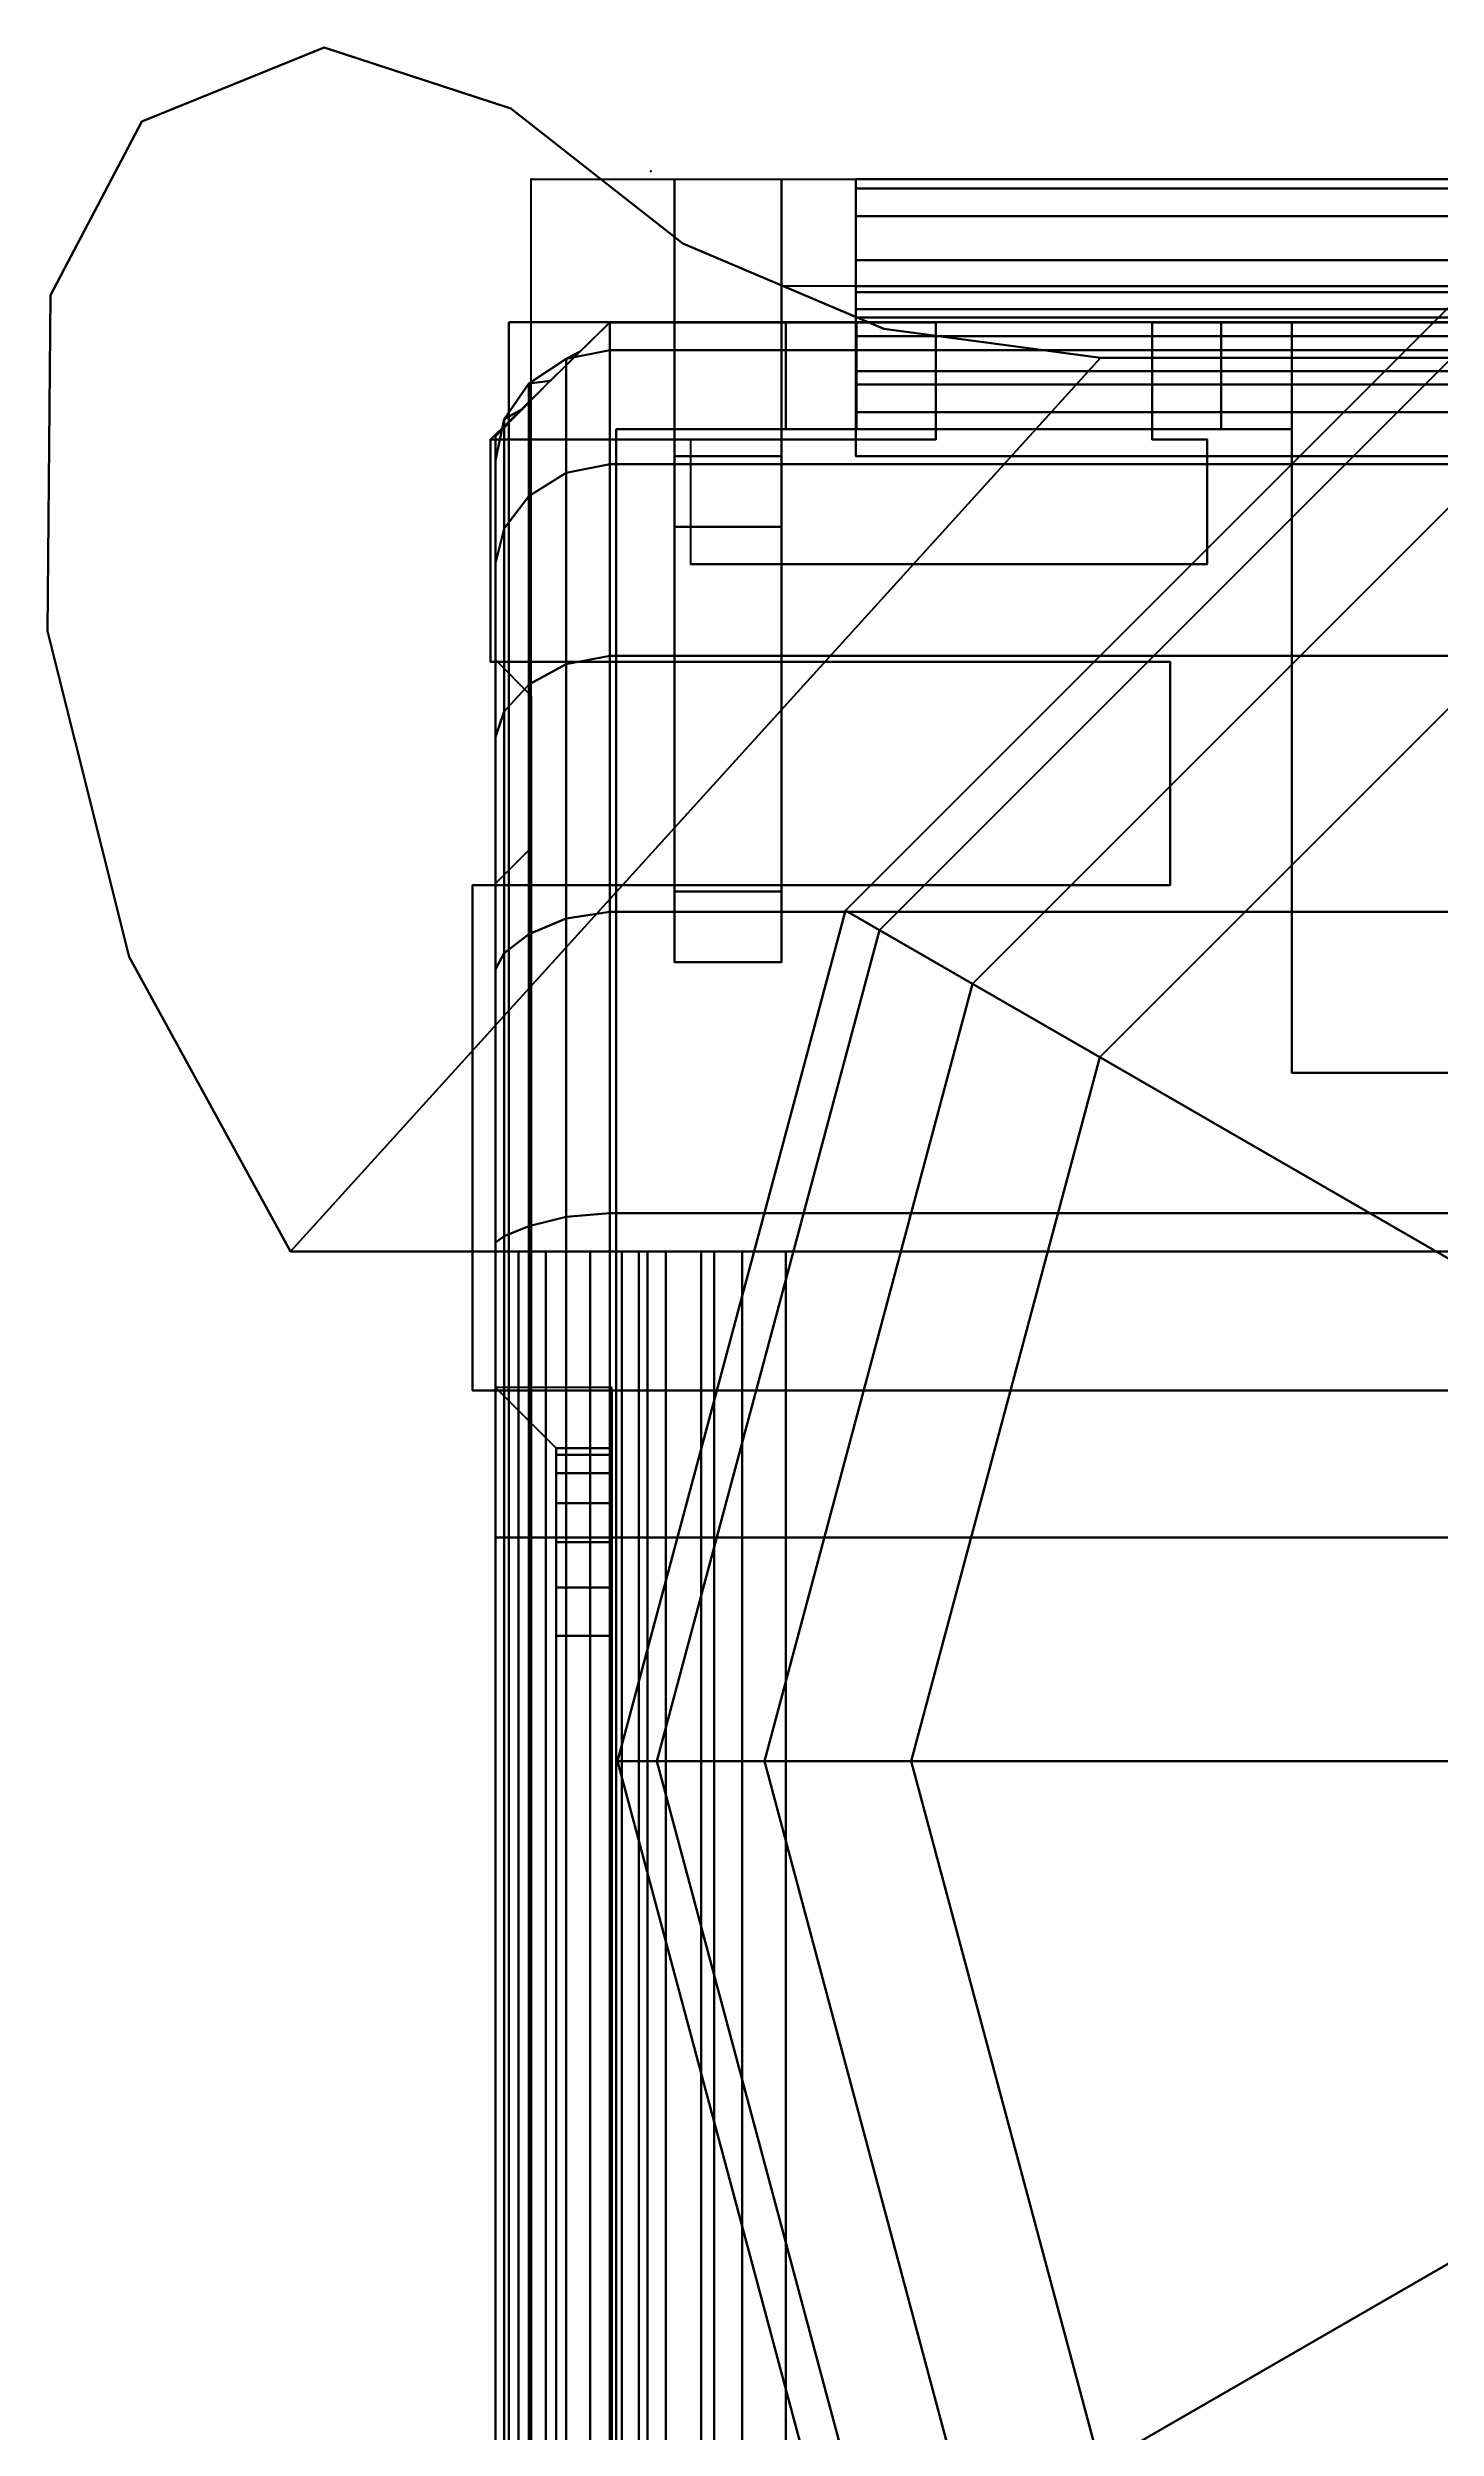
# Model space of a CAD drawing. Extents: x -170 to 1783, y -20 to 1205.
# Drawn here: x 379.971 to 380.748, y 357.378 to 358.71 of the extents above; entities that cross this region are included whole.
import ezdxf
from ezdxf.enums import TextEntityAlignment as Align

# ---------------------------------------------------------------- set-up
doc = ezdxf.new("R2010")
doc.units = 0
doc.header["$LTSCALE"] = 96
doc.header["$MEASUREMENT"] = 0
for name, color, linetype in [('A-FURN-3-PANEL-GLIDE', 7, 'Continuous'), ('A-FURN-3-PANEL-RACE', 7, 'Continuous'), ('A-FURN-3-PANEL-SIDE1', 7, 'Continuous'), ('A-FURN-3-PANEL-SIDE2', 7, 'Continuous'), ('A-FURN-3-PANEL-TOPCAP', 7, 'Continuous'), ('A-FURN-3-PANEL-TRIM', 7, 'Continuous'), ('A-FURN-P-PNLS', 7, 'Continuous'), ('MAIN_PANEL', 7, 'Continuous'), ('MAIN_PANEL_COMP', 7, 'Continuous')]:
    doc.layers.add(name, color=color, linetype=linetype)

# ---------------------------------------------------------------- blocks, each defined once
blk = doc.blocks.new('EC-EFN-456')
at = {"layer": 'A-FURN-3-PANEL-GLIDE', "color": 20, "linetype": 'Continuous'}
for points in [[(46.6501, 1.8052, 0.2464), (46.6391, 1.8242, 0.1642), (47.115, 1.9517, 0.1642), (47.115, 1.9297, 0.2464)], [(46.6391, 1.8242, 0.1642), (46.6501, 1.8052, 0.0821), (47.115, 1.9297, 0.0821), (47.115, 1.9517, 0.1642)], [(47.115, 1.9297, 0.2464), (47.115, 1.9517, 0.1642), (47.5909, 1.8242, 0.1642), (47.5799, 1.8052, 0.2464)], [(47.115, 1.9517, 0.1642), (47.115, 1.9297, 0.0821), (47.5799, 1.8052, 0.0821), (47.5909, 1.8242, 0.1642)], [(46.6802, 1.7531, 0.3065), (46.6501, 1.8052, 0.2464), (47.115, 1.9297, 0.2464), (47.115, 1.8696, 0.3065)], [(46.6501, 1.8052, 0.0821), (46.6802, 1.7531, 0.022), (47.115, 1.8696, 0.022), (47.115, 1.9297, 0.0821)], [(47.115, 1.8696, 0.3065), (47.115, 1.9297, 0.2464), (47.5799, 1.8052, 0.2464), (47.5498, 1.7531, 0.3065)], [(47.115, 1.9297, 0.0821), (47.115, 1.8696, 0.022), (47.5498, 1.7531, 0.022), (47.5799, 1.8052, 0.0821)], [(46.7213, 1.682, 0.3285), (46.6802, 1.7531, 0.3065), (47.115, 1.8696, 0.3065), (47.115, 1.7875, 0.3285)], [(46.6802, 1.7531, 0.022), (46.7213, 1.682), (47.115, 1.7875), (47.115, 1.8696, 0.022)], [(47.115, 1.7875, 0.3285), (47.115, 1.8696, 0.3065), (47.5498, 1.7531, 0.3065), (47.5088, 1.682, 0.3285)], [(47.115, 1.8696, 0.022), (47.115, 1.7875), (47.5088, 1.682), (47.5498, 1.7531, 0.022)], [(47.5799, 1.8052, 0.2464), (47.5909, 1.8242, 0.1642), (47.9392, 1.4759, 0.1642), (47.9202, 1.4649, 0.2464)], [(47.5909, 1.8242, 0.1642), (47.5799, 1.8052, 0.0821), (47.9202, 1.4649, 0.0821), (47.9392, 1.4759, 0.1642)], [(47.5498, 1.7531, 0.3065), (47.5799, 1.8052, 0.2464), (47.9202, 1.4649, 0.2464), (47.8681, 1.4348, 0.3065)], [(47.5799, 1.8052, 0.0821), (47.5498, 1.7531, 0.022), (47.8681, 1.4348, 0.022), (47.9202, 1.4649, 0.0821)], [(47.0138, 1.1754, 0.3285), (46.7213, 1.682, 0.3285), (47.115, 1.7875, 0.3285), (47.115, 1.2025, 0.3285)], [(47.115, 1.2025, 0.3285), (47.115, 1.7875, 0.3285), (47.5088, 1.682, 0.3285), (47.2163, 1.1754, 0.3285)], [(47.5088, 1.682, 0.3285), (47.5498, 1.7531, 0.3065), (47.8681, 1.4348, 0.3065), (47.797, 1.3937, 0.3285)], [(47.5498, 1.7531, 0.022), (47.5088, 1.682), (47.797, 1.3937), (47.8681, 1.4348, 0.022)], [(46.9396, 1.1013, 0.3285), (46.433, 1.3937, 0.3285), (46.7213, 1.682, 0.3285), (47.0138, 1.1754, 0.3285)], [(47.2163, 1.1754, 0.3285), (47.5088, 1.682, 0.3285), (47.797, 1.3937, 0.3285), (47.2904, 1.1013, 0.3285)]]:
    blk.add_3dface(points, dxfattribs=at)
at = {"layer": 'A-FURN-3-PANEL-GLIDE', "color": 20, "linetype": 'Continuous', "invisible_edges": 12}
for points in [[(47.115, 1), (47.115, 1.7875), (46.7213, 1.682)], [(47.115, 1), (47.5088, 1.682), (47.115, 1.7875)], [(47.115, 1), (46.7213, 1.682), (46.433, 1.3937)], [(47.115, 1), (47.797, 1.3937), (47.5088, 1.682)]]:
    blk.add_3dface(points, dxfattribs=at)
at = {"layer": 'A-FURN-3-PANEL-RACE', "color": 40, "linetype": 'Continuous'}
for points, invisible_edges in [([(0.08, 2.0125, 3.515), (0.08, 2.0125, 0.3963), (47.92, 2.0125, 0.3963), (47.92, 2.0125, 3.515)], 8), ([(0.5, 1.5745, 0.3963), (47.5, 1.5745, 0.3963), (0.08, 2.0125, 0.3963), (0.08, 1.5745, 0.3963)], 3), ([(47.5, 1.5745, 0.3963), (47.92, 1.5745, 0.3963), (47.92, 2.0125, 0.3963), (0.08, 2.0125, 0.3963)], 8), ([(0.6, 2.0125, 4.0847), (0.6, 2.0125, 3.515), (47.4, 2.0125, 3.515), (47.4, 2.0125, 4.0847)], 2), ([(47.4, 1.9525, 3.515), (47.4, 1.9525, 4.0847), (47.4, 2.0125, 4.0847), (47.4, 2.0125, 3.515)], 2), ([(47.86, 1.9525, 3.515), (47.4, 1.9525, 3.515), (47.4, 2.0125, 3.515), (47.92, 2.0125, 3.515)], 8), ([(47.4, 1.9493, 4.1093), (47.4, 2.0072, 4.1248), (47.4, 2.0125, 4.0847), (47.4, 1.9525, 4.0847)], 5), ([(47.86, 1.5745, 3.515), (47.86, 1.9525, 3.515), (47.92, 2.0125, 3.515), (47.92, 1.5745, 3.515)], 2), ([(47.92, 1.8575, 3.1951), (47.92, 2.0125, 3.515), (47.92, 2.0125, 0.3963), (47.92, 1.8575, 1.4986)], 5), ([(47.92, 1.8181, 1.4986), (47.92, 1.8575, 1.4986), (47.92, 2.0125, 0.3963), (47.92, 1.5745, 0.3963)], 10), ([(47.92, 1.5745, 3.245), (47.92, 1.5745, 3.515), (47.92, 2.0125, 3.515), (47.92, 1.8575, 3.1951)], 4), ([(47.4, 1.9398, 4.1322), (47.4, 1.9918, 4.1622), (47.4, 2.0072, 4.1248), (47.4, 1.9493, 4.1093)], 5), ([(47.4, 1.9247, 4.1519), (47.4, 1.9671, 4.1943), (47.4, 1.9918, 4.1622), (47.4, 1.9398, 4.1322)], 5), ([(47.4, 1.905, 4.1669), (47.4, 1.935, 4.2189), (47.4, 1.9671, 4.1943), (47.4, 1.9247, 4.1519)], 5), ([(47.86, 1.9525, 0.4563), (0.14, 1.9525, 0.4563), (0.14, 1.9525, 3.515), (47.86, 1.9525, 3.515)], 4), ([(0.5, 1.5745, 0.4563), (0.14, 1.5745, 0.4563), (0.14, 1.9525, 0.4563), (47.5, 1.5745, 0.4563)], 12), ([(47.5, 1.5745, 0.4563), (0.14, 1.9525, 0.4563), (47.86, 1.9525, 0.4563), (47.86, 1.5745, 0.4563)], 1), ([(47.4, 1.9525, 3.515), (0.6, 1.9525, 3.515), (0.6, 1.9525, 4.0847), (47.4, 1.9525, 4.0847)], 1), ([(47.86, 1.9525, 0.4563), (47.86, 1.9525, 3.515), (47.86, 1.8575, 3.1951), (47.86, 1.8575, 1.4986)], 10), ([(47.86, 1.5745, 0.4563), (47.86, 1.9525, 0.4563), (47.86, 1.8575, 1.4986), (47.86, 1.8181, 1.4986)], 10), ([(47.86, 1.8575, 3.1951), (47.86, 1.9525, 3.515), (47.86, 1.5745, 3.515), (47.86, 1.5745, 3.245)], 1), ([(47.4, 1.8821, 4.1764), (47.4, 1.8976, 4.2344), (47.4, 1.935, 4.2189), (47.4, 1.905, 4.1669)], 5), ([(47.4, 1.8575, 4.1797), (47.4, 1.8575, 4.2397), (47.4, 1.8976, 4.2344), (47.4, 1.8821, 4.1764)], 4), ([(47.86, 1.5745, 1.7894), (47.86, 1.5745, 0.4563), (47.86, 1.8181, 1.4986), (47.86, 1.614, 1.7894)], 2), ([(47.92, 1.614, 1.7894), (47.92, 1.8181, 1.4986), (47.92, 1.5745, 0.3963), (47.92, 1.5745, 1.7894)], 2), ([(47.5, 1.2625, 0.3963), (47.5, 1.5745, 0.3963), (0.5, 1.5745, 0.3963), (45.902, 1.2625, 0.3963)], 6), ([(47.5, 1.2625, 0.4563), (45.902, 1.2625, 0.4563), (0.5, 1.5745, 0.4563), (47.5, 1.5745, 0.4563)], 6), ([(47.5, 1.5745, 0.3963), (47.5, 1.5745, 0.4563), (47.86, 1.5745, 0.4563), (47.92, 1.5745, 0.3963)], 4), ([(47.92, 1.5745, 0.3963), (47.86, 1.5745, 0.4563), (47.86, 1.5745, 1.7894), (47.92, 1.5745, 1.7894)], 1)]:
    blk.add_3dface(points, dxfattribs=dict(at, invisible_edges=invisible_edges))
for points in [[(0.6, 2.0072, 4.1248), (0.6, 2.0125, 4.0847), (47.4, 2.0125, 4.0847), (47.4, 2.0072, 4.1248)], [(0.6, 1.9918, 4.1622), (0.6, 2.0072, 4.1248), (47.4, 2.0072, 4.1248), (47.4, 1.9918, 4.1622)], [(0.6, 1.9671, 4.1943), (0.6, 1.9918, 4.1622), (47.4, 1.9918, 4.1622), (47.4, 1.9671, 4.1943)], [(0.6, 1.935, 4.2189), (0.6, 1.9671, 4.1943), (47.4, 1.9671, 4.1943), (47.4, 1.935, 4.2189)], [(47.4, 1.9493, 4.1093), (47.4, 1.9525, 4.0847), (0.6, 1.9525, 4.0847), (0.6, 1.9493, 4.1093)], [(47.4, 1.9398, 4.1322), (47.4, 1.9493, 4.1093), (0.6, 1.9493, 4.1093), (0.6, 1.9398, 4.1322)], [(47.4, 1.9247, 4.1519), (47.4, 1.9398, 4.1322), (0.6, 1.9398, 4.1322), (0.6, 1.9247, 4.1519)], [(0.6, 1.8976, 4.2344), (0.6, 1.935, 4.2189), (47.4, 1.935, 4.2189), (47.4, 1.8976, 4.2344)], [(47.4, 1.905, 4.1669), (47.4, 1.9247, 4.1519), (0.6, 1.9247, 4.1519), (0.6, 1.905, 4.1669)], [(47.4, 1.8821, 4.1764), (47.4, 1.905, 4.1669), (0.6, 1.905, 4.1669), (0.6, 1.8821, 4.1764)], [(0.6, 1.8575, 4.2397), (0.6, 1.8976, 4.2344), (47.4, 1.8976, 4.2344), (47.4, 1.8575, 4.2397)], [(47.4, 1.8575, 4.1797), (47.4, 1.8821, 4.1764), (0.6, 1.8821, 4.1764), (0.6, 1.8575, 4.1797)], [(0.6, 1.8575, 4.1797), (0.6, 1.8575, 4.2397), (47.4, 1.8575, 4.2397), (47.4, 1.8575, 4.1797)], [(47.86, 1.8575, 1.4986), (47.86, 1.8575, 3.1951), (47.92, 1.8575, 3.1951), (47.92, 1.8575, 1.4986)], [(47.92, 1.8181, 1.4986), (47.86, 1.8181, 1.4986), (47.86, 1.8575, 1.4986), (47.92, 1.8575, 1.4986)], [(47.86, 1.8575, 3.1951), (47.86, 1.5745, 3.245), (47.92, 1.5745, 3.245), (47.92, 1.8575, 3.1951)], [(47.92, 1.614, 1.7894), (47.86, 1.614, 1.7894), (47.86, 1.8181, 1.4986), (47.92, 1.8181, 1.4986)], [(47.92, 1.5745, 1.7894), (47.86, 1.5745, 1.7894), (47.86, 1.614, 1.7894), (47.92, 1.614, 1.7894)], [(47.5, 1.2625, 0.3963), (47.5, 1.2625, 0.4563), (47.5, 1.5745, 0.4563), (47.5, 1.5745, 0.3963)], [(47.86, 1.5745, 3.245), (47.86, 1.5745, 3.515), (47.92, 1.5745, 3.515), (47.92, 1.5745, 3.245)]]:
    blk.add_3dface(points, dxfattribs=at)
at = {"layer": 'A-FURN-3-PANEL-SIDE1', "color": 7, "linetype": 'Continuous'}
for points in [[(47.3224, 1.955, 55.7401), (47.3228, 0.045, 55.7401), (0.6776, 0.045, 55.7401), (0.6776, 1.955, 55.7401)], [(47.3224, 0.045, 4.2397), (47.3224, 1.955, 4.2397), (0.6776, 1.955, 4.2397), (0.6776, 0.045, 4.2397)], [(47.3228, 0.045, 55.7401), (47.3224, 1.955, 55.7401), (47.3224, 1.955, 4.2397), (47.3224, 0.045, 4.2397)]]:
    blk.add_3dface(points, dxfattribs=at)
at = {"layer": 'A-FURN-3-PANEL-SIDE2', "color": 7, "linetype": 'Continuous'}
blk.add_3dface([(0.6776, 1.955, 55.7401), (0.6776, 1.955, 4.2397), (47.3224, 1.955, 4.2397), (47.3224, 1.955, 55.7401)], dxfattribs=at)
at = {"layer": 'A-FURN-3-PANEL-TOPCAP', "color": 60, "linetype": 'Continuous'}
for points, invisible_edges in [([(0.76, 2.02, 56.286), (0.76, 2.02, 56.161), (47.24, 2.02, 56.161), (47.24, 2.02, 56.286)], 5), ([(47.24, 2, 56.141), (47.24, 2.02, 56.161), (0.76, 2.02, 56.161), (0.76, 2, 56.141)], 5), ([(47.24, 2.02, 56.036), (47.24, 2, 56.056), (0.76, 2, 56.056), (0.76, 2.02, 56.036)], 5), ([(0.76, 2.02, 56.036), (0.815, 2.02, 55.7741), (47.185, 2.02, 55.7741), (47.24, 2.02, 56.036)], 5), ([(47.185, 2.02, 55.7741), (0.815, 2.02, 55.7741), (0.815, 1.986, 55.7401), (47.185, 1.986, 55.7401)], 10), ([(47.185, 2.02, 55.7741), (47.185, 1.986, 55.7401), (47.2122, 1.986, 55.7365), (47.221, 2.02, 55.7693)], 5), ([(47.185, 2.02, 55.7741), (47.221, 2.02, 55.7693), (47.3404, 2.02, 56.0218), (47.24, 2.02, 56.036)], 10), ([(47.221, 2.02, 55.7693), (47.2122, 1.986, 55.7365), (47.2375, 1.986, 55.726), (47.2545, 2.02, 55.7554)], 5), ([(47.4331, 2.02, 55.9807), (47.3404, 2.02, 56.0218), (47.221, 2.02, 55.7693), (47.2545, 2.02, 55.7554)], 10), ([(47.2545, 2.02, 55.7554), (47.2375, 1.986, 55.726), (47.2593, 1.986, 55.7093), (47.2833, 2.02, 55.7333)], 5), ([(47.4051, 2.02, 56.2633), (47.24, 2.02, 56.286), (47.24, 2.02, 56.161), (47.3727, 2.02, 56.1426)], 10), ([(47.3727, 2.02, 56.1426), (47.24, 2.02, 56.161), (47.24, 2, 56.141), (47.3676, 2, 56.1232)], 10), ([(47.3456, 2, 56.0411), (47.24, 2, 56.056), (47.24, 2.02, 56.036), (47.3404, 2.02, 56.0218)], 10), ([(47.2545, 2.02, 55.7554), (47.2833, 2.02, 55.7333), (47.5111, 2.02, 55.9159), (47.4331, 2.02, 55.9807)], 10), ([(47.2833, 2.02, 55.7333), (47.2593, 1.986, 55.7093), (47.276, 1.986, 55.6875), (47.3054, 2.02, 55.7045)], 5), ([(47.3054, 2.02, 55.7045), (47.276, 1.986, 55.6875), (47.2864, 1.986, 55.6622), (47.3193, 2.02, 55.671)], 5), ([(47.5685, 2.02, 55.8323), (47.5111, 2.02, 55.9159), (47.2833, 2.02, 55.7333), (47.3054, 2.02, 55.7045)], 10), ([(47.3193, 2.02, 55.671), (47.2864, 1.986, 55.6622), (47.29, 1.986, 55.635), (47.324, 2.02, 55.635)], 1), ([(47.3054, 2.02, 55.7045), (47.3193, 2.02, 55.671), (47.601, 2.02, 55.7363), (47.5685, 2.02, 55.8323)], 10), ([(47.3193, 2.02, 55.671), (47.324, 2.02, 55.635), (47.606, 2.02, 55.635), (47.601, 2.02, 55.7363)], 8), ([(47.324, 2.02, 55.635), (47.324, -0.02, 55.635), (47.606, -0.02, 55.635), (47.606, 2.02, 55.635)], 5), ([(47.4431, 2, 55.9981), (47.3456, 2, 56.0411), (47.3404, 2.02, 56.0218), (47.4331, 2.02, 55.9807)], 10), ([(47.4956, 2.02, 56.0891), (47.3727, 2.02, 56.1426), (47.3676, 2, 56.1232), (47.4856, 2, 56.0717)], 10), ([(47.5581, 2.02, 56.1974), (47.4051, 2.02, 56.2633), (47.3727, 2.02, 56.1426), (47.4956, 2.02, 56.0891)], 10), ([(47.5252, 2, 55.9301), (47.4431, 2, 55.9981), (47.4331, 2.02, 55.9807), (47.5111, 2.02, 55.9159)], 10), ([(47.5995, 2.02, 56.0044), (47.4956, 2.02, 56.0891), (47.4856, 2, 56.0717), (47.5854, 2, 55.9903)], 10), ([(47.6879, 2.02, 56.0929), (47.5581, 2.02, 56.1974), (47.4956, 2.02, 56.0891), (47.5995, 2.02, 56.0044)], 10), ([(47.5858, 2, 55.8424), (47.5252, 2, 55.9301), (47.5111, 2.02, 55.9159), (47.5685, 2.02, 55.8323)], 10), ([(47.6202, 2, 55.7415), (47.5858, 2, 55.8424), (47.5685, 2.02, 55.8323), (47.601, 2.02, 55.7363)], 10), ([(47.6768, 2.02, 55.8949), (47.5995, 2.02, 56.0044), (47.5854, 2, 55.9903), (47.6595, 2, 55.8849)], 10), ([(47.7851, 2.02, 55.9575), (47.6879, 2.02, 56.0929), (47.5995, 2.02, 56.0044), (47.6768, 2.02, 55.8949)], 10), ([(47.6259, 2, 55.635), (47.6202, 2, 55.7415), (47.601, 2.02, 55.7363), (47.606, 2.02, 55.635)], 2), ([(47.606, 2.02, 55.635), (47.606, -0.02, 55.635), (47.6259, 0, 55.635), (47.6259, 2, 55.635)], 5), ([(47.7217, 2.02, 55.7687), (47.6768, 2.02, 55.8949), (47.6595, 2, 55.8849), (47.7024, 2, 55.7635)], 10), ([(47.8425, 2.02, 55.8011), (47.7851, 2.02, 55.9575), (47.6768, 2.02, 55.8949), (47.7217, 2.02, 55.7687)], 10), ([(47.731, 2.02, 55.635), (47.7217, 2.02, 55.7687), (47.7024, 2, 55.7635), (47.711, 2, 55.635)], 2), ([(47.711, 2, 55.635), (47.711, 0, 55.635), (47.731, -0.02, 55.635), (47.731, 2.02, 55.635)], 5), ([(47.856, 2.02, 55.635), (47.8425, 2.02, 55.8011), (47.7217, 2.02, 55.7687), (47.731, 2.02, 55.635)], 2), ([(47.856, -0.02, 55.635), (47.856, 2.02, 55.635), (47.731, 2.02, 55.635), (47.731, -0.02, 55.635)], 5), ([(47.8715, 2.0047, 55.635), (47.856, 2.02, 55.635), (47.856, -0.02, 55.635), (47.8715, -0.0047, 55.635)], 10), ([(0.76, 2, 56.141), (0.76, 2, 56.056), (47.24, 2, 56.056), (47.24, 2, 56.141)], 5), ([(47.3676, 2, 56.1232), (47.24, 2, 56.141), (47.24, 2, 56.056), (47.3456, 2, 56.0411)], 10), ([(47.4856, 2, 56.0717), (47.3676, 2, 56.1232), (47.3456, 2, 56.0411), (47.4431, 2, 55.9981)], 10), ([(47.5854, 2, 55.9903), (47.4856, 2, 56.0717), (47.4431, 2, 55.9981), (47.5252, 2, 55.9301)], 10), ([(47.6595, 2, 55.8849), (47.5854, 2, 55.9903), (47.5252, 2, 55.9301), (47.5858, 2, 55.8424)], 10), ([(47.7024, 2, 55.7635), (47.6595, 2, 55.8849), (47.5858, 2, 55.8424), (47.6202, 2, 55.7415)], 10), ([(47.711, 2, 55.635), (47.7024, 2, 55.7635), (47.6202, 2, 55.7415), (47.6259, 2, 55.635)], 2), ([(47.711, 0, 55.635), (47.711, 2, 55.635), (47.6259, 2, 55.635), (47.6259, 0, 55.635)], 5), ([(47.8715, -0.0047, 55.635), (47.8871, 0.0106, 55.635), (47.8871, 1.9894, 55.635), (47.8715, 2.0047, 55.635)], 10), ([(47.9035, 1.9727, 55.635), (47.8871, 1.9894, 55.635), (47.8871, 0.0106, 55.635), (47.9035, 0.0273, 55.635)], 10), ([(47.9035, 0.0273, 55.635), (47.92, 0.044, 55.635), (47.92, 1.956, 55.635), (47.9035, 1.9727, 55.635)], 8)]:
    blk.add_3dface(points, dxfattribs=dict(at, invisible_edges=invisible_edges))
for points in [[(47.24, 2.02, 56.286), (47.24, 2.0151, 56.3105), (0.76, 2.0151, 56.3105), (0.76, 2.02, 56.286)], [(47.24, 2.0151, 56.3105), (47.24, 2.0013, 56.3313), (0.76, 2.0013, 56.3313), (0.76, 2.0151, 56.3105)], [(47.24, 2.02, 56.286), (47.4051, 2.02, 56.2633), (47.4087, 2.0151, 56.2864), (47.24, 2.0151, 56.3105)], [(47.24, 2.0151, 56.3105), (47.4087, 2.0151, 56.2864), (47.4143, 2.0013, 56.3065), (47.24, 2.0013, 56.3313)], [(47.29, 1.955, 55.635), (47.324, 1.955, 55.635), (47.324, 2.02, 55.635), (47.29, 1.986, 55.635)], [(47.4051, 2.02, 56.2633), (47.5581, 2.02, 56.1974), (47.5669, 2.0151, 56.2168), (47.4087, 2.0151, 56.2864)], [(47.4087, 2.0151, 56.2864), (47.5669, 2.0151, 56.2168), (47.5775, 2.0013, 56.2349), (47.4143, 2.0013, 56.3065)], [(47.5581, 2.02, 56.1974), (47.6879, 2.02, 56.0929), (47.7022, 2.0151, 56.1072), (47.5669, 2.0151, 56.2168)], [(47.5669, 2.0151, 56.2168), (47.7022, 2.0151, 56.1072), (47.7172, 2.0013, 56.1222), (47.5775, 2.0013, 56.2349)], [(47.6879, 2.02, 56.0929), (47.7851, 2.02, 55.9575), (47.8045, 2.0151, 55.9663), (47.7022, 2.0151, 56.1072)], [(47.7022, 2.0151, 56.1072), (47.8045, 2.0151, 55.9663), (47.8226, 2.0013, 55.977), (47.7172, 2.0013, 56.1222)], [(47.7851, 2.02, 55.9575), (47.8425, 2.02, 55.8011), (47.8656, 2.0151, 55.8048), (47.8045, 2.0151, 55.9663)], [(47.8045, 2.0151, 55.9663), (47.8656, 2.0151, 55.8048), (47.8857, 2.0013, 55.8104), (47.8226, 2.0013, 55.977)], [(47.8425, 2.02, 55.8011), (47.856, 2.02, 55.635), (47.8715, 2.0047, 55.635), (47.8656, 2.0151, 55.8048)], [(47.8656, 2.0151, 55.8048), (47.8715, 2.0047, 55.635), (47.8871, 1.9894, 55.635), (47.8857, 2.0013, 55.8104)], [(47.24, 2.0013, 56.3313), (47.24, 1.9805, 56.3451), (0.76, 1.9805, 56.3451), (0.76, 2.0013, 56.3313)], [(47.24, 2.0013, 56.3313), (47.4143, 2.0013, 56.3065), (47.4194, 1.9805, 56.3203), (47.24, 1.9805, 56.3451)], [(47.4143, 2.0013, 56.3065), (47.5775, 2.0013, 56.2349), (47.5864, 1.9805, 56.248), (47.4194, 1.9805, 56.3203)], [(47.5775, 2.0013, 56.2349), (47.7172, 2.0013, 56.1222), (47.7287, 1.9805, 56.1337), (47.5864, 1.9805, 56.248)], [(47.7172, 2.0013, 56.1222), (47.8226, 2.0013, 55.977), (47.8356, 1.9805, 55.9859), (47.7287, 1.9805, 56.1337)], [(47.8226, 2.0013, 55.977), (47.8857, 2.0013, 55.8104), (47.8994, 1.9805, 55.8155), (47.8356, 1.9805, 55.9859)], [(47.8857, 2.0013, 55.8104), (47.8871, 1.9894, 55.635), (47.9035, 1.9727, 55.635), (47.8994, 1.9805, 55.8155)], [(47.185, 1.955, 55.7401), (47.185, 1.986, 55.7401), (0.815, 1.986, 55.7401), (0.815, 1.955, 55.7401)], [(47.185, 1.955, 55.7401), (47.2122, 1.955, 55.7365), (47.2122, 1.986, 55.7365), (47.185, 1.986, 55.7401)], [(47.2122, 1.955, 55.7365), (47.2375, 1.955, 55.726), (47.2375, 1.986, 55.726), (47.2122, 1.986, 55.7365)], [(47.2375, 1.955, 55.726), (47.2593, 1.955, 55.7093), (47.2593, 1.986, 55.7093), (47.2375, 1.986, 55.726)], [(47.2593, 1.955, 55.7093), (47.276, 1.955, 55.6875), (47.276, 1.986, 55.6875), (47.2593, 1.986, 55.7093)], [(47.276, 1.955, 55.6875), (47.2864, 1.955, 55.6622), (47.2864, 1.986, 55.6622), (47.276, 1.986, 55.6875)], [(47.2864, 1.955, 55.6622), (47.29, 1.955, 55.635), (47.29, 1.986, 55.635), (47.2864, 1.986, 55.6622)], [(47.24, 1.9805, 56.3451), (47.24, 1.956, 56.35), (0.76, 1.956, 56.35), (0.76, 1.9805, 56.3451)], [(47.24, 1.9805, 56.3451), (47.4194, 1.9805, 56.3203), (47.4216, 1.956, 56.3252), (47.24, 1.956, 56.35)], [(47.4194, 1.9805, 56.3203), (47.5864, 1.9805, 56.248), (47.5901, 1.956, 56.2528), (47.4216, 1.956, 56.3252)], [(47.5864, 1.9805, 56.248), (47.7287, 1.9805, 56.1337), (47.7332, 1.956, 56.1382), (47.5901, 1.956, 56.2528)], [(47.7287, 1.9805, 56.1337), (47.8356, 1.9805, 55.9859), (47.8405, 1.956, 55.9895), (47.7332, 1.956, 56.1382)], [(47.8356, 1.9805, 55.9859), (47.8994, 1.9805, 55.8155), (47.9043, 1.956, 55.8177), (47.8405, 1.956, 55.9895)], [(47.8994, 1.9805, 55.8155), (47.9035, 1.9727, 55.635), (47.92, 1.956, 55.635), (47.9043, 1.956, 55.8177)], [(0.76, 0.044, 56.35), (0.76, 1.956, 56.35), (47.24, 1.956, 56.35), (47.24, 0.044, 56.35)], [(47.4216, 0.044, 56.3252), (47.24, 0.044, 56.35), (47.24, 1.956, 56.35), (47.4216, 1.956, 56.3252)], [(47.5901, 0.044, 56.2528), (47.4216, 0.044, 56.3252), (47.4216, 1.956, 56.3252), (47.5901, 1.956, 56.2528)], [(47.7332, 0.044, 56.1382), (47.5901, 0.044, 56.2528), (47.5901, 1.956, 56.2528), (47.7332, 1.956, 56.1382)], [(47.8405, 0.044, 55.9895), (47.7332, 0.044, 56.1382), (47.7332, 1.956, 56.1382), (47.8405, 1.956, 55.9895)], [(47.9043, 0.044, 55.8177), (47.8405, 0.044, 55.9895), (47.8405, 1.956, 55.9895), (47.9043, 1.956, 55.8177)], [(47.92, 0.044, 55.635), (47.9043, 0.044, 55.8177), (47.9043, 1.956, 55.8177), (47.92, 1.956, 55.635)]]:
    blk.add_3dface(points, dxfattribs=at)
at = {"layer": 'A-FURN-3-PANEL-TRIM', "color": 60, "linetype": 'Continuous'}
for points, invisible_edges in [([(47.5649, 2.2249, 3.5747), (47.4, 2.1348, 3.5747), (47.935, 2.269, 3.5747), (47.7471, 2.2706, 3.5747)], 2), ([(47.5649, 2.2249, 4.2397), (47.7471, 2.2706, 4.2397), (47.935, 2.269, 4.2397), (47.4, 2.1348, 4.2397)], 4), ([(47.5649, 2.2249, 3.8013), (47.7471, 2.2706, 3.8013), (47.935, 2.269, 3.8013), (47.4, 2.1348, 3.8013)], 4), ([(47.5649, 2.2249, 4.013), (47.4, 2.1348, 4.013), (47.935, 2.269, 4.013), (47.7471, 2.2706, 4.013)], 2), ([(47.935, 2.269, 3.5747), (47.4, 2.1348, 3.5747), (48.0735, 2.1159, 3.5747), (48.0322, 2.2178, 3.5747)], 3), ([(47.935, 2.269, 4.2397), (48.0322, 2.2178, 4.2397), (48.0735, 2.1159, 4.2397), (47.4, 2.1348, 4.2397)], 12), ([(47.935, 2.269, 3.8013), (48.0322, 2.2178, 3.8013), (48.0735, 2.1159, 3.8013), (47.4, 2.1348, 3.8013)], 12), ([(47.935, 2.269, 4.013), (47.4, 2.1348, 4.013), (48.0735, 2.1159, 4.013), (48.0322, 2.2178, 4.013)], 3), ([(47.4, 2.1348, 3.5747), (47.4, 0.3185, 3.5747), (47.9, 0.3185, 3.5747), (47.9, 1.6815, 3.5747)], 10), ([(48.0735, 2.1159, 3.5747), (47.4, 2.1348, 3.5747), (47.9639, 1.9153, 3.5747), (48.0395, 2.0114, 3.5747)], 3), ([(47.9639, 1.9153, 3.5747), (47.4, 2.1348, 3.5747), (47.9, 1.6815, 3.5747), (47.9163, 1.8027, 3.5747)], 3), ([(47.4, 2.1348, 4.2397), (47.9, 1.6815, 4.2397), (47.9, 0.3185, 4.2397), (47.4, 0.3185, 4.2397)], 5), ([(48.0735, 2.1159, 4.2397), (48.0395, 2.0114, 4.2397), (47.9639, 1.9153, 4.2397), (47.4, 2.1348, 4.2397)], 12), ([(47.9639, 1.9153, 4.2397), (47.9163, 1.8027, 4.2397), (47.9, 1.6815, 4.2397), (47.4, 2.1348, 4.2397)], 12), ([(48.0735, 2.1159, 3.8013), (48.0395, 2.0114, 3.8013), (47.9639, 1.9153, 3.8013), (47.4, 2.1348, 3.8013)], 12), ([(47.9639, 1.9153, 3.8013), (47.9163, 1.8027, 3.8013), (47.9, 1.6815, 3.8013), (47.4, 2.1348, 3.8013)], 12), ([(48.0735, 2.1159, 4.013), (47.4, 2.1348, 4.013), (47.9639, 1.9153, 4.013), (48.0395, 2.0114, 4.013)], 3), ([(47.9639, 1.9153, 4.013), (47.4, 2.1348, 4.013), (47.9, 1.6815, 4.013), (47.9163, 1.8027, 4.013)], 3), ([(47.605, -0.0328, 55.635), (47.3224, -0.0328, 55.635), (47.3224, 2.0328, 55.635), (47.605, 2.0328, 55.635)], 8), ([(47.8543, 2.0228, 55.635), (47.8543, 1.9109, 55.635), (47.7845, 1.9109, 55.635), (47.7299, 2.0228, 55.635)], 6), ([(47.7845, 1.9109, 4.2397), (47.7845, 1.9109, 55.635), (47.8543, 1.9109, 55.635), (47.8543, 1.9109, 4.2397)], 2), ([(47.8543, 1.6527, 55.635), (47.9198, 1.6527, 55.635), (47.9198, 0.3473, 55.635), (47.8543, 0.3473, 55.635)], 8), ([(47.7299, 0.3574, 55.635), (47.605, 0.3574, 55.635), (47.605, 1.6426, 55.635), (47.7299, 1.6426, 55.635)], 10), ([(47.8543, 0.3782, 55.635), (47.7845, 0.3782, 55.635), (47.7845, 1.6218, 55.635), (47.8543, 1.6218, 55.635)], 10)]:
    blk.add_3dface(points, dxfattribs=dict(at, invisible_edges=invisible_edges))
for points in [[(47.5649, 2.2249, 4.013), (47.7471, 2.2706, 4.013), (47.7471, 2.2706, 4.2397), (47.5649, 2.2249, 4.2397)], [(47.5649, 2.2249, 3.5747), (47.7471, 2.2706, 3.5747), (47.7471, 2.2706, 3.8013), (47.5649, 2.2249, 3.8013)], [(47.7471, 2.2706, 4.013), (47.935, 2.269, 4.013), (47.935, 2.269, 4.2397), (47.7471, 2.2706, 4.2397)], [(47.7471, 2.2706, 3.5747), (47.935, 2.269, 3.5747), (47.935, 2.269, 3.8013), (47.7471, 2.2706, 3.8013)], [(47.935, 2.269, 4.013), (48.0322, 2.2178, 4.013), (48.0322, 2.2178, 4.2397), (47.935, 2.269, 4.2397)], [(47.935, 2.269, 3.5747), (48.0322, 2.2178, 3.5747), (48.0322, 2.2178, 3.8013), (47.935, 2.269, 3.8013)], [(47.4, 2.1348, 4.013), (47.5649, 2.2249, 4.013), (47.5649, 2.2249, 4.2397), (47.4, 2.1348, 4.2397)], [(47.4, 2.1348, 3.5747), (47.5649, 2.2249, 3.5747), (47.5649, 2.2249, 3.8013), (47.4, 2.1348, 3.8013)], [(48.0322, 2.2178, 4.013), (48.0735, 2.1159, 4.013), (48.0735, 2.1159, 4.2397), (48.0322, 2.2178, 4.2397)], [(48.0322, 2.2178, 3.5747), (48.0735, 2.1159, 3.5747), (48.0735, 2.1159, 3.8013), (48.0322, 2.2178, 3.8013)], [(47.4, 0.3185, 3.5747), (47.4, 2.1348, 3.5747), (47.4, 2.1348, 4.2397), (47.4, 0.3185, 4.2397)], [(47.4, 2.1348, 3.8013), (47.9, 1.6815, 3.8013), (47.9, 1.6815, 4.013), (47.4, 2.1348, 4.013)], [(48.0735, 2.1159, 4.013), (48.0395, 2.0114, 4.013), (48.0395, 2.0114, 4.2397), (48.0735, 2.1159, 4.2397)], [(48.0735, 2.1159, 3.5747), (48.0395, 2.0114, 3.5747), (48.0395, 2.0114, 3.8013), (48.0735, 2.1159, 3.8013)], [(47.3224, 1.955, 4.2397), (47.3224, 2.0328, 4.2397), (47.3224, 2.0328, 55.635), (47.3224, 1.955, 55.635)], [(47.605, 2.0328, 4.2397), (47.605, 2.0328, 55.635), (47.3224, 2.0328, 55.635), (47.3224, 2.0328, 4.2397)], [(47.605, 1.6426, 55.635), (47.605, 2.0328, 55.635), (47.605, 2.0328, 4.2397), (47.605, 1.6426, 4.2397)], [(47.8543, 2.0228, 4.2397), (47.8543, 2.0228, 55.635), (47.7299, 2.0228, 55.635), (47.7299, 2.0228, 4.2397)], [(47.7299, 2.0228, 55.635), (47.7299, 1.6426, 55.635), (47.7299, 1.6426, 4.2397), (47.7299, 2.0228, 4.2397)], [(47.9198, 1.956, 4.2397), (47.9198, 1.956, 55.635), (47.8543, 2.0228, 55.635), (47.8543, 2.0228, 4.2397)], [(47.9198, 1.956, 55.635), (47.9198, 1.7737, 55.635), (47.8543, 1.7737, 55.635), (47.8543, 2.0228, 55.635)], [(48.0395, 2.0114, 4.013), (47.9639, 1.9153, 4.013), (47.9639, 1.9153, 4.2397), (48.0395, 2.0114, 4.2397)], [(48.0395, 2.0114, 3.5747), (47.9639, 1.9153, 3.5747), (47.9639, 1.9153, 3.8013), (48.0395, 2.0114, 3.8013)], [(47.9198, 1.7737, 55.635), (47.9198, 1.956, 55.635), (47.9198, 1.956, 4.2397), (47.9198, 1.7737, 4.2397)], [(47.7845, 1.6218, 55.635), (47.7845, 1.9109, 55.635), (47.7845, 1.9109, 4.2397), (47.7845, 1.6218, 4.2397)], [(47.8543, 1.9109, 55.635), (47.8543, 1.7737, 55.635), (47.8543, 1.7737, 4.2397), (47.8543, 1.9109, 4.2397)], [(47.9639, 1.9153, 4.013), (47.9163, 1.8027, 4.013), (47.9163, 1.8027, 4.2397), (47.9639, 1.9153, 4.2397)], [(47.9639, 1.9153, 3.5747), (47.9163, 1.8027, 3.5747), (47.9163, 1.8027, 3.8013), (47.9639, 1.9153, 3.8013)], [(47.9163, 1.8027, 4.013), (47.9, 1.6815, 4.013), (47.9, 1.6815, 4.2397), (47.9163, 1.8027, 4.2397)], [(47.9163, 1.8027, 3.5747), (47.9, 1.6815, 3.5747), (47.9, 1.6815, 3.8013), (47.9163, 1.8027, 3.8013)], [(47.8543, 1.7737, 4.2397), (47.8543, 1.7737, 55.635), (47.9198, 1.7737, 55.635), (47.9198, 1.7737, 4.2397)], [(47.9, 1.6815, 4.2397), (47.9, 1.6815, 3.5747), (47.9, 0.3185, 3.5747), (47.9, 0.3185, 4.2397)], [(47.8543, 1.6527, 55.635), (47.8543, 1.6218, 55.635), (47.8543, 1.6218, 4.2397), (47.8543, 1.6527, 4.2397)], [(47.9198, 1.6527, 4.2397), (47.9198, 1.6527, 55.635), (47.8543, 1.6527, 55.635), (47.8543, 1.6527, 4.2397)], [(47.9198, 1.6527, 55.635), (47.9198, 1.6527, 4.2397), (47.9198, 0.3473, 4.2397), (47.9198, 0.3473, 55.635)], [(47.7299, 1.6426, 4.2397), (47.7299, 1.6426, 55.635), (47.605, 1.6426, 55.635), (47.605, 1.6426, 4.2397)], [(47.8543, 1.6218, 4.2397), (47.8543, 1.6218, 55.635), (47.7845, 1.6218, 55.635), (47.7845, 1.6218, 4.2397)]]:
    blk.add_3dface(points, dxfattribs=at)
at = {"layer": 'A-FURN-P-PNLS', "color": 60, "linetype": 'Continuous'}
for p, q in [((0, 2), (48, 2)), ((48, 2), (48, 0))]:
    blk.add_line(p, q, dxfattribs=at)
at = {"layer": 'MAIN_PANEL', "color": 7, "linetype": 'Continuous'}
for p in [(48, 2), (48, 2, 55.663), (48, 2)]:
    blk.add_point(p, dxfattribs=at)
blk = doc.blocks.new('EC-EC-1')
at = {"layer": 'A-FURN-3-PANEL-RACE', "color": 40, "linetype": 'Continuous'}
for points, invisible_edges in [([(0, 0, 3.515), (0, 0, 0.3963), (0, 1.8399, 0.3963), (0, 1.8399, 3.515)], 8), ([(0, 0.1015, 4.0847), (0, 0.1015, 3.515), (0, 1.7384, 3.515), (0, 1.7384, 4.0847)], 2), ([(0.06, 0.1015, 4.0847), (0.06, 1.7384, 4.0847), (0.06, 1.7384, 3.515), (0.06, 0.1015, 3.515)], 4), ([(0.06, 0.1015, 3.515), (0, 0.1015, 3.515), (0, 0.1015, 4.0847), (0.06, 0.1015, 4.0847)], 4), ([(0.0632, 0.1015, 4.1093), (0.06, 0.1015, 4.0847), (0, 0.1015, 4.0847), (0.0053, 0.1015, 4.1248)], 10), ([(0.0727, 0.1015, 4.1322), (0.0632, 0.1015, 4.1093), (0.0053, 0.1015, 4.1248), (0.0208, 0.1015, 4.1622)], 10), ([(0.0878, 0.1015, 4.1519), (0.0727, 0.1015, 4.1322), (0.0208, 0.1015, 4.1622), (0.0454, 0.1015, 4.1943)], 10), ([(0.1075, 0.1015, 4.1669), (0.0878, 0.1015, 4.1519), (0.0454, 0.1015, 4.1943), (0.0775, 0.1015, 4.2189)], 10), ([(0.1304, 0.1015, 4.1764), (0.1075, 0.1015, 4.1669), (0.0775, 0.1015, 4.2189), (0.1149, 0.1015, 4.2344)], 10), ([(0.155, 0.1015, 4.1797), (0.1304, 0.1015, 4.1764), (0.1149, 0.1015, 4.2344), (0.155, 0.1015, 4.2397)], 2), ([(0.438, 0.06, 3.515), (0.438, 0, 3.515), (0, 0, 3.515), (0, 0.06, 3.515)], 4), ([(0.06, 0.06, 0.4563), (0.155, 0.06, 1.4986), (0.155, 0.06, 3.1951), (0.06, 0.06, 3.515)], 5), ([(0.438, 0.06, 0.4563), (0.1945, 0.06, 1.4986), (0.155, 0.06, 1.4986), (0.06, 0.06, 0.4563)], 5), ([(0.155, 0.06, 3.1951), (0.438, 0.06, 3.245), (0.438, 0.06, 3.515), (0.06, 0.06, 3.515)], 8), ([(0.438, 0.06, 1.7894), (0.3985, 0.06, 1.7894), (0.1945, 0.06, 1.4986), (0.438, 0.06, 0.4563)], 4), ([(0.438, 0, 0.3963), (0.438, 0, 1.7894), (0.438, 0.06, 1.7894), (0.438, 0.06, 0.4563)], 8), ([(0.155, 0, 3.1951), (0.155, 0, 1.4986), (0, 0, 0.3963), (0, 0, 3.515)], 10), ([(0.1945, 0, 1.4986), (0.438, 0, 0.3963), (0, 0, 0.3963), (0.155, 0, 1.4986)], 5), ([(0.438, 0, 3.245), (0.155, 0, 3.1951), (0, 0, 3.515), (0.438, 0, 3.515)], 2), ([(0.3985, 0, 1.7894), (0.438, 0, 1.7894), (0.438, 0, 0.3963), (0.1945, 0, 1.4986)], 4)]:
    blk.add_3dface(points, dxfattribs=dict(at, invisible_edges=invisible_edges))
for points in [[(0.0053, 0.1015, 4.1248), (0, 0.1015, 4.0847), (0, 1.7384, 4.0847), (0.0053, 1.7384, 4.1248)], [(0.0208, 0.1015, 4.1622), (0.0053, 0.1015, 4.1248), (0.0053, 1.7384, 4.1248), (0.0208, 1.7384, 4.1622)], [(0.0454, 0.1015, 4.1943), (0.0208, 0.1015, 4.1622), (0.0208, 1.7384, 4.1622), (0.0454, 1.7384, 4.1943)], [(0.0775, 0.1015, 4.2189), (0.0454, 0.1015, 4.1943), (0.0454, 1.7384, 4.1943), (0.0775, 1.7384, 4.2189)], [(0.0632, 1.7384, 4.1093), (0.06, 1.7384, 4.0847), (0.06, 0.1015, 4.0847), (0.0632, 0.1015, 4.1093)], [(0.0727, 1.7384, 4.1322), (0.0632, 1.7384, 4.1093), (0.0632, 0.1015, 4.1093), (0.0727, 0.1015, 4.1322)], [(0.0878, 1.7384, 4.1519), (0.0727, 1.7384, 4.1322), (0.0727, 0.1015, 4.1322), (0.0878, 0.1015, 4.1519)], [(0.1149, 0.1015, 4.2344), (0.0775, 0.1015, 4.2189), (0.0775, 1.7384, 4.2189), (0.1149, 1.7384, 4.2344)], [(0.1075, 1.7384, 4.1669), (0.0878, 1.7384, 4.1519), (0.0878, 0.1015, 4.1519), (0.1075, 0.1015, 4.1669)], [(0.1304, 1.7384, 4.1764), (0.1075, 1.7384, 4.1669), (0.1075, 0.1015, 4.1669), (0.1304, 0.1015, 4.1764)], [(0.155, 0.1015, 4.2397), (0.1149, 0.1015, 4.2344), (0.1149, 1.7384, 4.2344), (0.155, 1.7384, 4.2397)], [(0.155, 1.7384, 4.1797), (0.1304, 1.7384, 4.1764), (0.1304, 0.1015, 4.1764), (0.155, 0.1015, 4.1797)], [(0.155, 0.1015, 4.1797), (0.155, 0.1015, 4.2397), (0.155, 1.7384, 4.2397), (0.155, 1.7384, 4.1797)], [(0.06, 0.1015, 3.515), (0.06, 0.06, 3.515), (0, 0.06, 3.515), (0, 0.1015, 3.515)], [(0.155, 0.06, 1.4986), (0.155, 0, 1.4986), (0.155, 0, 3.1951), (0.155, 0.06, 3.1951)], [(0.1945, 0, 1.4986), (0.155, 0, 1.4986), (0.155, 0.06, 1.4986), (0.1945, 0.06, 1.4986)], [(0.155, 0.06, 3.1951), (0.155, 0, 3.1951), (0.438, 0, 3.245), (0.438, 0.06, 3.245)], [(0.3985, 0, 1.7894), (0.1945, 0, 1.4986), (0.1945, 0.06, 1.4986), (0.3985, 0.06, 1.7894)], [(0.438, 0, 1.7894), (0.3985, 0, 1.7894), (0.3985, 0.06, 1.7894), (0.438, 0.06, 1.7894)], [(0.438, 0.06, 3.245), (0.438, 0, 3.245), (0.438, 0, 3.515), (0.438, 0.06, 3.515)]]:
    blk.add_3dface(points, dxfattribs=at)
at = {"layer": 'MAIN_PANEL_COMP', "color": 7, "linetype": 'Continuous'}
for p in [(-0.0044, -0.0131), (0, -0.08), (0, -0.08)]:
    blk.add_point(p, dxfattribs=at)

msp = doc.modelspace()

# ---------------------------------------------------------------- block references
at = {"layer": 'MAIN_PANEL', "color": 47, "linetype": 'Continuous', "rotation": 90}
msp.add_blockref('EC-EFN-456', (382.24146, 310.63599), dxfattribs=at)
at = {"layer": 'MAIN_PANEL_COMP', "color": 47, "linetype": 'Continuous'}
ref = msp.add_blockref('EC-EC-1', (380.32151, 358.63599), dxfattribs=dict(at, rotation=270))
ref.add_attrib('CAPMC', 'ECH', dxfattribs={"color": 47, "linetype": 'Continuous', "height": 0.000000012, "width": 0.666667}).set_placement((380.32151, 358.63599), align=Align.BOTTOM_LEFT)
ref.add_attrib('CAPPN', 'EC-EC-1', dxfattribs={"color": 47, "linetype": 'Continuous', "height": 0.000000012, "width": 0.666667}).set_placement((380.32151, 358.63599), align=Align.BOTTOM_LEFT)
ref.add_attrib('CAPMG', 'RSI', dxfattribs={"color": 47, "linetype": 'Continuous', "height": 0.000000012, "width": 0.666667}).set_placement((380.32151, 358.63599), align=Align.BOTTOM_LEFT)
ref.add_attrib('CAPQTY', '1', dxfattribs={"color": 47, "linetype": 'Continuous', "height": 0.000000012, "width": 0.666667}).set_placement((380.32151, 358.63599), align=Align.BOTTOM_LEFT)

doc.saveas('drawing.dxf')
